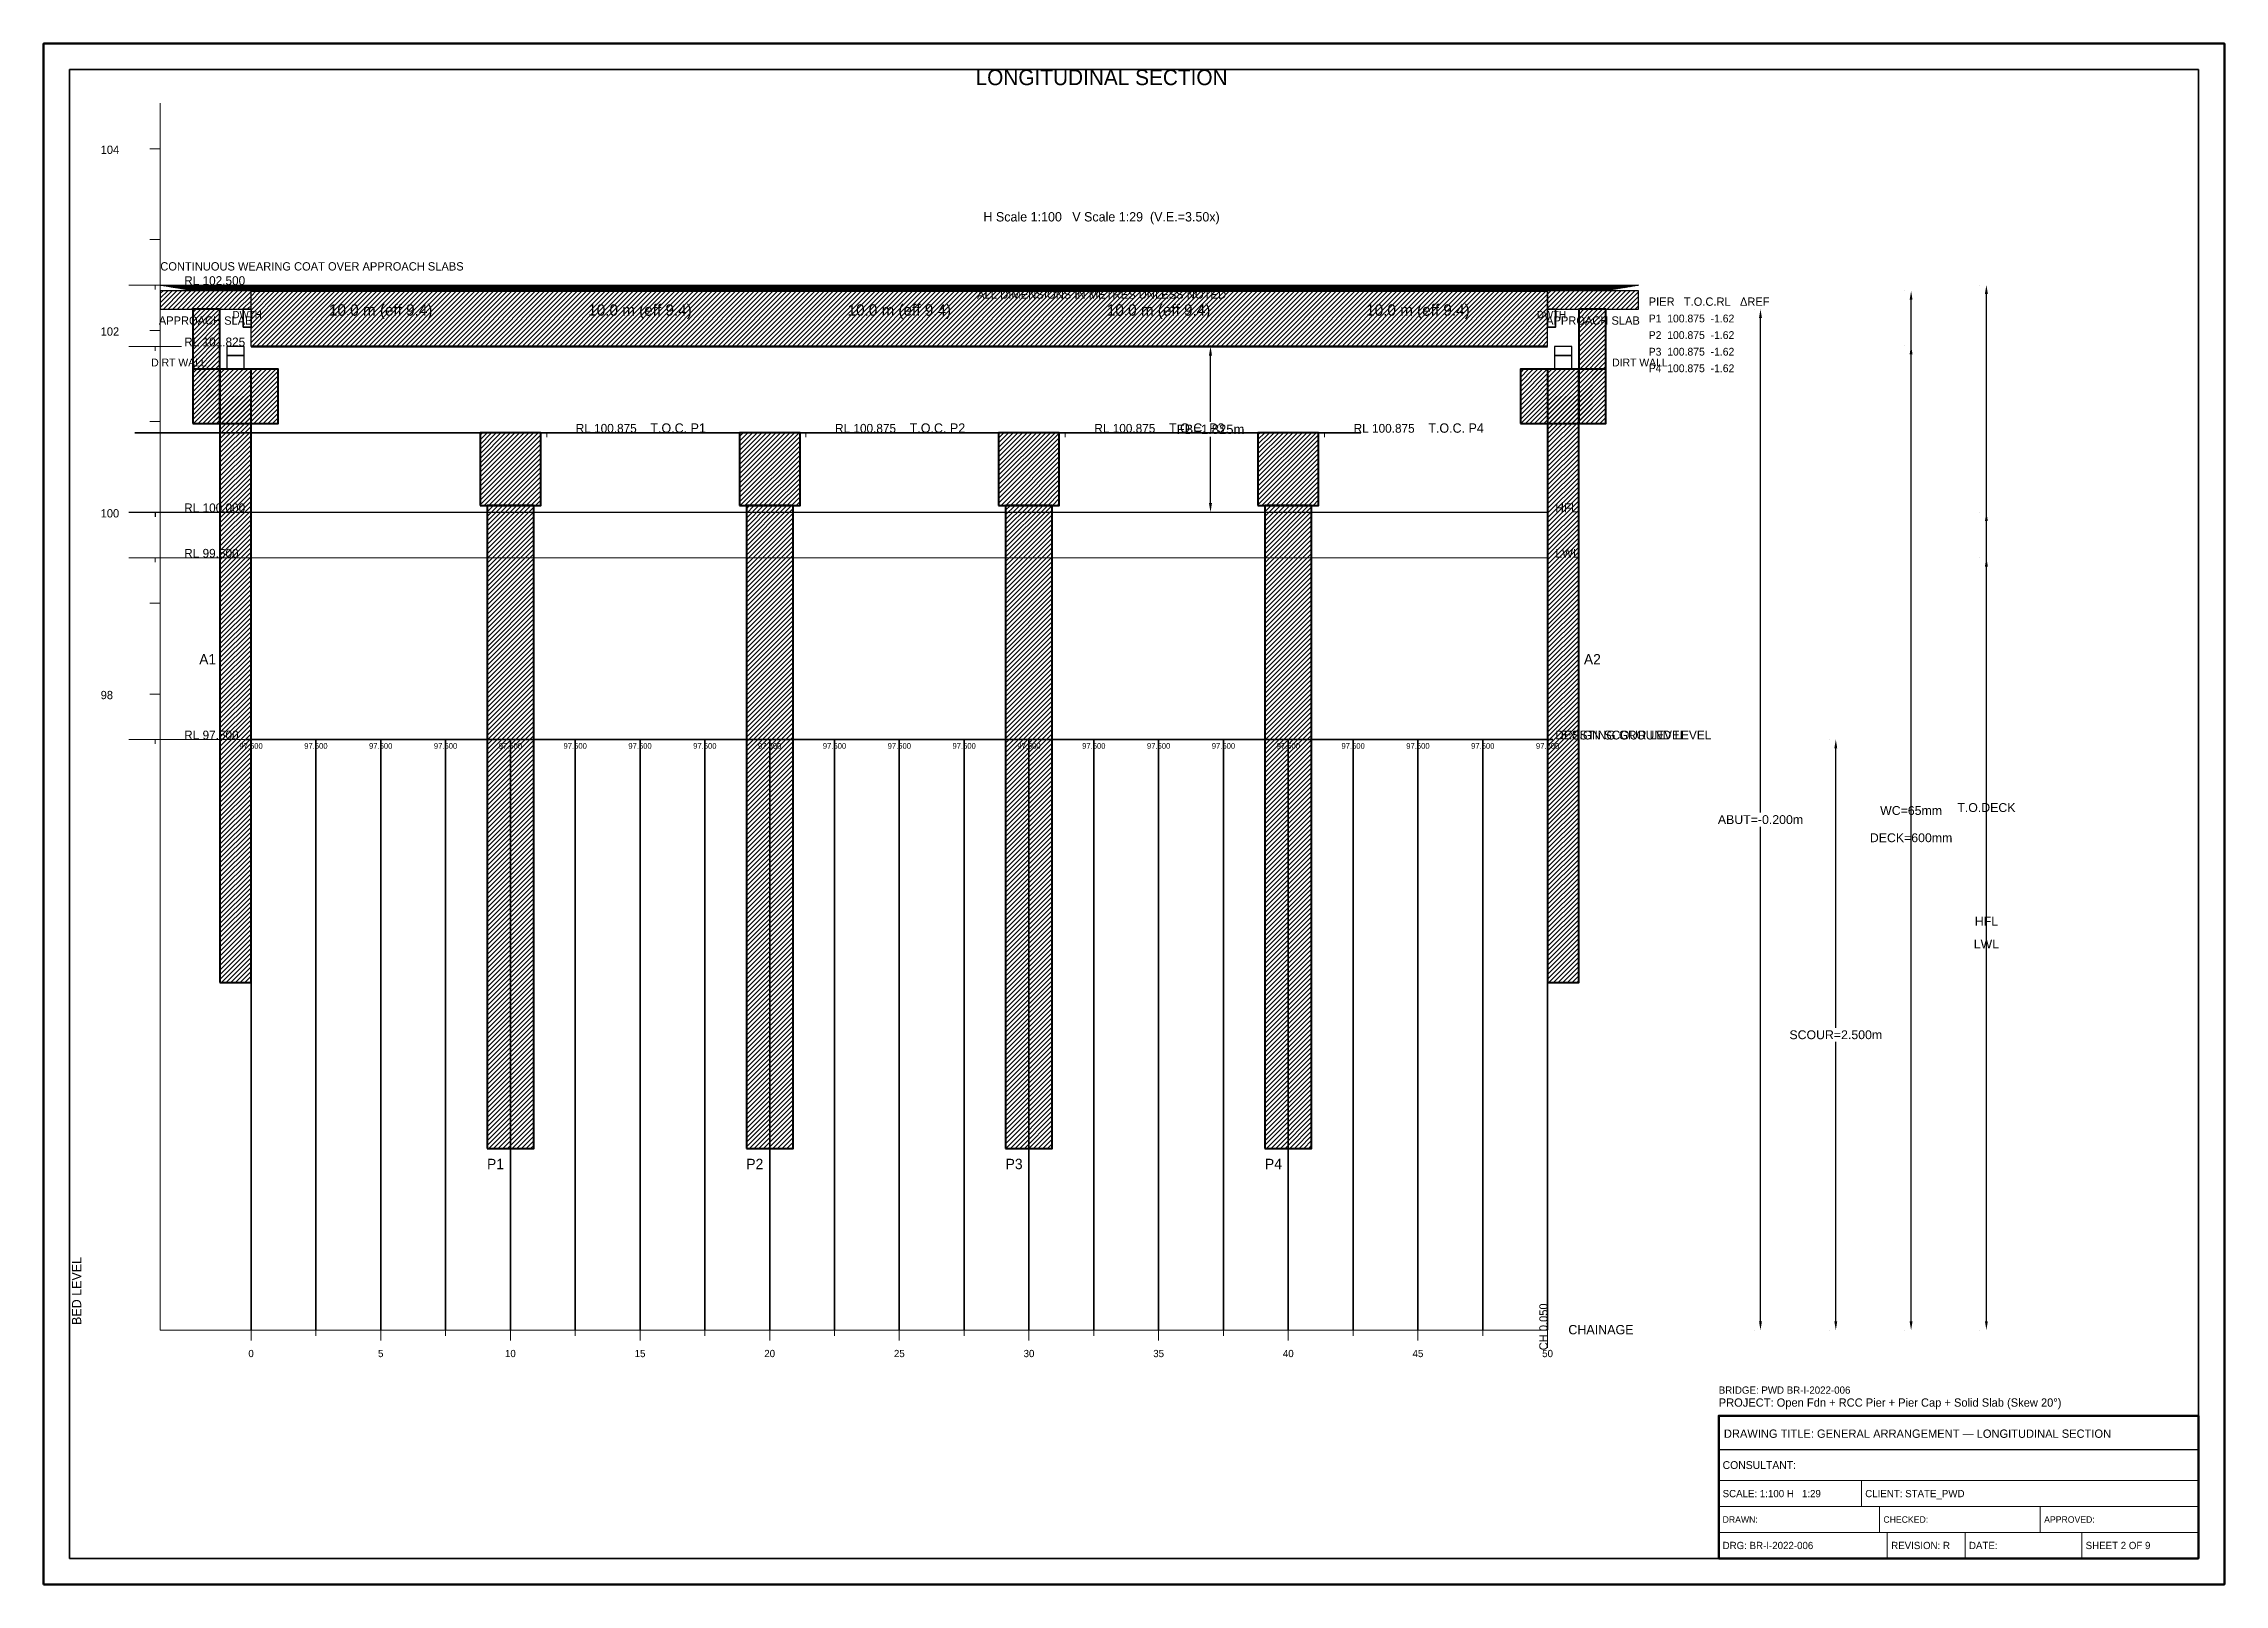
# Model space of a CAD drawing. Header units: metres. Extents: x 0 to 841, y 0 to 594.
import ezdxf
from ezdxf.enums import TextEntityAlignment as Align

# ---------------------------------------------------------------- set-up
doc = ezdxf.new("R2010")
doc.units = ezdxf.units.M
doc.linetypes.add('DASHED', pattern=[0.5, 0.375, -0.125])
doc.linetypes.add('DASHED2', pattern=[0.25, 0.1875, -0.0625])
for name, color, linetype, lineweight in [('ABUT-PROF', 4, 'Continuous', 50), ('BORDER-INNER', 7, 'Continuous', 35), ('BORDER-OUTER', 7, 'Continuous', 70), ('CIVIL-CHAINAGE', 7, 'Continuous', 18), ('CIVIL-GROUND', 3, 'Continuous', 35), ('CIVIL-HFL', 5, 'DASHED', 25), ('CIVIL-LWL', 4, 'DASHED', 18), ('CIVIL-ROAD', 7, 'Continuous', 25), ('CIVIL-SCOUR', 1, 'DASHED2', 18), ('DIM-CHAINAGE', 3, 'Continuous', 18), ('DIM-LEVEL', 3, 'Continuous', 18), ('DIM-LINEAR', 3, 'Continuous', 18), ('STRUC-HATCHING', 8, 'Continuous', 18), ('STRUC-SECTION', 2, 'Continuous', 35), ('SUB-ABUT', 3, 'Continuous', 35), ('SUB-BEARING', 5, 'Continuous', 25), ('SUB-DIRT-WALL', 3, 'Continuous', 35), ('SUB-PIER', 2, 'Continuous', 35), ('SUPER-DECK', 2, 'Continuous', 50), ('SUPER-WEARING', 8, 'Continuous', 25), ('TEXT-GENERAL', 7, 'Continuous', 18), ('TEXT-HEADER', 7, 'Continuous', 25), ('TEXT-LEVEL', 5, 'Continuous', 18), ('TEXT-SPEC', 7, 'Continuous', 13), ('TEXT-TITLE', 7, 'Continuous', 25), ('TITLEBLK-BOX', 7, 'Continuous', 50), ('TITLEBLK-TEXT', 7, 'Continuous', 18)]:
    doc.layers.add(name, color=color, linetype=linetype, lineweight=lineweight)
doc.styles.add('BRIDGE_STD', font='Arial.ttf')
doc.dimstyles.new('pmb100', dxfattribs={"dimtxt": 2.5, "dimasz": 0.9375, "dimexe": 2.5, "dimexo": 2.5, "dimtad": 0, "dimtih": 1, "dimdec": 0, "dimtxsty": 'BRIDGE_STD', "dimcen": 2.5, "dimazin": 3, "dimtfac": 1, "dimtmove": 0, "dimatfit": 3})

msp = doc.modelspace()

# ---------------------------------------------------------------- hatches: boundary and pattern name
at = {"layer": 'STRUC-HATCHING'}
h = msp.add_hatch(dxfattribs=at)
h.set_pattern_fill('ANSI31', scale=0.4)
h.paths.add_polyline_path([(45, 491.64), (80, 491.64), (80, 498.65), (45, 498.65)])
h = msp.add_hatch(dxfattribs=at)
h.set_pattern_fill('ANSI31', scale=0.4)
h.paths.add_polyline_path([(80, 477.28), (580, 477.28), (580, 498.65), (80, 498.65)])
h = msp.add_hatch(dxfattribs=at)
h.set_pattern_fill('ANSI31', scale=0.4)
h.paths.add_polyline_path([(580, 491.64), (615, 491.64), (615, 498.65), (580, 498.65)])
h = msp.add_hatch(dxfattribs=at)
h.set_pattern_fill('ANSI31', scale=0.4)
h.paths.add_polyline_path([(57.49, 447.49), (68, 447.49), (68, 491.64), (57.49, 491.64)])
h = msp.add_hatch(dxfattribs=at)
h.set_pattern_fill('ANSI31', scale=0.4)
h.paths.add_polyline_path([(592, 447.49), (602.51, 447.49), (602.51, 491.64), (592, 491.64)])
h = msp.add_hatch(dxfattribs=at)
h.set_pattern_fill('ANSI31', scale=0.4)
h.paths.add_polyline_path([(57.49, 447.49), (90.51, 447.49), (90.51, 468.52), (57.49, 468.52)])
h = msp.add_hatch(dxfattribs=at)
h.set_pattern_fill('ANSI31', scale=0.4)
h.paths.add_polyline_path([(68, 232.02), (80, 232.02), (80, 468.52), (68, 468.52)])
h = msp.add_hatch(dxfattribs=at)
h.set_pattern_fill('ANSI31', scale=0.4)
h.paths.add_polyline_path([(569.49, 447.49), (602.51, 447.49), (602.51, 468.52), (569.49, 468.52)])
h = msp.add_hatch(dxfattribs=at)
h.set_pattern_fill('ANSI31', scale=0.4)
h.paths.add_polyline_path([(580, 232.02), (592, 232.02), (592, 468.52), (580, 468.52)])
h = msp.add_hatch(dxfattribs=at)
h.set_pattern_fill('ANSI31', scale=0.4)
h.paths.add_polyline_path([(168.3, 415.96), (191.7, 415.96), (191.7, 443.99), (168.3, 443.99)])
h = msp.add_hatch(dxfattribs=at)
h.set_pattern_fill('ANSI31', scale=0.4)
h.paths.add_polyline_path([(268.3, 415.96), (291.7, 415.96), (291.7, 443.99), (268.3, 443.99)])
h = msp.add_hatch(dxfattribs=at)
h.set_pattern_fill('ANSI31', scale=0.4)
h.paths.add_polyline_path([(368.3, 415.96), (391.7, 415.96), (391.7, 443.99), (368.3, 443.99)])
h = msp.add_hatch(dxfattribs=at)
h.set_pattern_fill('ANSI31', scale=0.4)
h.paths.add_polyline_path([(468.3, 415.96), (491.7, 415.96), (491.7, 443.99), (468.3, 443.99)])
h = msp.add_hatch(dxfattribs=at)
h.set_pattern_fill('ANSI31', scale=0.4)
h.paths.add_polyline_path([(171, 168.07), (189, 168.07), (189, 415.96), (171, 415.96)])
h = msp.add_hatch(dxfattribs=at)
h.set_pattern_fill('ANSI31', scale=0.4)
h.paths.add_polyline_path([(271, 168.07), (289, 168.07), (289, 415.96), (271, 415.96)])
h = msp.add_hatch(dxfattribs=at)
h.set_pattern_fill('ANSI31', scale=0.4)
h.paths.add_polyline_path([(371, 168.07), (389, 168.07), (389, 415.96), (371, 415.96)])
h = msp.add_hatch(dxfattribs=at)
h.set_pattern_fill('ANSI31', scale=0.4)
h.paths.add_polyline_path([(471, 168.07), (489, 168.07), (489, 415.96), (471, 415.96)])
at = {"layer": 'SUPER-WEARING'}
h = msp.add_hatch(dxfattribs=at)
h.set_pattern_fill('SOLID')
h.paths.add_polyline_path([(45, 500.93), (615, 500.93), (602, 498.65), (58, 498.65)])

# ---------------------------------------------------------------- linework, layer by layer
at = {"layer": 'ABUT-PROF', "lineweight": 35}
for points in [[(77, 484.63), (80, 484.63), (80, 491.64), (77, 491.64), (77, 484.63)], [(580, 484.63), (583, 484.63), (583, 491.64), (580, 491.64), (580, 484.63)]]:
    msp.add_lwpolyline(points, dxfattribs=at)
at = {"layer": 'BORDER-INNER'}
msp.add_lwpolyline([(10, 10), (831, 10), (831, 584), (10, 584), (10, 10)], dxfattribs=at)
at = {"layer": 'BORDER-OUTER'}
msp.add_lwpolyline([(0, 0), (841, 0), (841, 594), (0, 594), (0, 0)], dxfattribs=at)
at = {"layer": 'CIVIL-CHAINAGE'}
for p, q in [((45, 98), (580, 98)), ((80, 98), (80, 94)), ((105, 98), (105, 95.8)), ((130, 98), (130, 94)), ((155, 98), (155, 95.8)), ((180, 98), (180, 94)), ((205, 98), (205, 95.8)), ((230, 98), (230, 94)), ((255, 98), (255, 95.8)), ((280, 98), (280, 94)), ((305, 98), (305, 95.8)), ((330, 98), (330, 94)), ((355, 98), (355, 95.8)), ((380, 98), (380, 94)), ((405, 98), (405, 95.8)), ((430, 98), (430, 94)), ((455, 98), (455, 95.8)), ((480, 98), (480, 94)), ((505, 98), (505, 95.8)), ((530, 98), (530, 94)), ((555, 98), (555, 95.8)), ((580, 98), (580, 94)), ((580, 96), (580, 91.2))]:
    msp.add_line(p, q, dxfattribs=at)
at = {"layer": 'CIVIL-GROUND', "color": 3}
for p, q in [((78, 325.74), (82, 325.74)), ((103, 325.74), (107, 325.74)), ((128, 325.74), (132, 325.74)), ((153, 325.74), (157, 325.74)), ((178, 325.74), (182, 325.74)), ((203, 325.74), (207, 325.74)), ((228, 325.74), (232, 325.74)), ((253, 325.74), (257, 325.74)), ((278, 325.74), (282, 325.74)), ((303, 325.74), (307, 325.74)), ((328, 325.74), (332, 325.74)), ((353, 325.74), (357, 325.74)), ((378, 325.74), (382, 325.74)), ((403, 325.74), (407, 325.74)), ((428, 325.74), (432, 325.74)), ((453, 325.74), (457, 325.74)), ((478, 325.74), (482, 325.74)), ((503, 325.74), (507, 325.74)), ((528, 325.74), (532, 325.74)), ((553, 325.74), (557, 325.74)), ((578, 325.74), (582, 325.74))]:
    msp.add_line(p, q, dxfattribs=at)
at = {"layer": 'CIVIL-GROUND', "color": 8, "linetype": 'DASHED2'}
for p, q in [((80, 325.74), (80, 98)), ((105, 325.74), (105, 98)), ((130, 325.74), (130, 98)), ((155, 325.74), (155, 98)), ((180, 325.74), (180, 98)), ((205, 325.74), (205, 98)), ((230, 325.74), (230, 98)), ((255, 325.74), (255, 98)), ((280, 325.74), (280, 98)), ((305, 325.74), (305, 98)), ((330, 325.74), (330, 98)), ((355, 325.74), (355, 98)), ((380, 325.74), (380, 98)), ((405, 325.74), (405, 98)), ((430, 325.74), (430, 98)), ((455, 325.74), (455, 98)), ((480, 325.74), (480, 98)), ((505, 325.74), (505, 98)), ((530, 325.74), (530, 98)), ((555, 325.74), (555, 98)), ((580, 325.74), (580, 98))]:
    msp.add_line(p, q, dxfattribs=at)
at = {"layer": 'CIVIL-GROUND', "color": 3}
msp.add_lwpolyline([(80, 325.74), (105, 325.74), (130, 325.74), (155, 325.74), (180, 325.74), (205, 325.74), (230, 325.74), (255, 325.74), (280, 325.74), (305, 325.74), (330, 325.74), (355, 325.74), (380, 325.74), (405, 325.74), (430, 325.74), (455, 325.74), (480, 325.74), (505, 325.74), (530, 325.74), (555, 325.74), (580, 325.74)], dxfattribs=at)
at = {"layer": 'CIVIL-HFL'}
for p, q in [((32.8, 413.33), (53.2, 413.33)), ((43, 413.33), (43, 411.63))]:
    msp.add_line(p, q, dxfattribs=at)
at = {"layer": 'CIVIL-HFL', "color": 5}
msp.add_line((45, 413.33), (580, 413.33), dxfattribs=at)
at = {"layer": 'CIVIL-LWL'}
for p, q in [((32.8, 395.81), (53.2, 395.81)), ((43, 395.81), (43, 394.11))]:
    msp.add_line(p, q, dxfattribs=at)
at = {"layer": 'CIVIL-LWL', "color": 4}
msp.add_line((45, 395.81), (580, 395.81), dxfattribs=at)
at = {"layer": 'CIVIL-ROAD', "lineweight": 25}
for points in [[(45, 491.64), (80, 491.64), (80, 498.65), (45, 498.65), (45, 491.64)], [(580, 491.64), (615, 491.64), (615, 498.65), (580, 498.65), (580, 491.64)]]:
    msp.add_lwpolyline(points, dxfattribs=at)
at = {"layer": 'CIVIL-SCOUR'}
for p, q in [((32.8, 325.74), (53.2, 325.74)), ((43, 325.74), (43, 324.04))]:
    msp.add_line(p, q, dxfattribs=at)
at = {"layer": 'CIVIL-SCOUR', "color": 1}
msp.add_line((45, 325.74), (580, 325.74), dxfattribs=at)
at = {"layer": 'DIM-LEVEL'}
for p, q in [((45, 98), (45, 571)), ((41, 553.48), (45, 553.48)), ((41, 518.44), (45, 518.44)), ((32.8, 500.93), (53.2, 500.93)), ((43, 500.93), (43, 499.23)), ((41, 483.41), (45, 483.41)), ((32.8, 477.28), (53.2, 477.28)), ((43, 477.28), (43, 475.58)), ((41, 448.37), (45, 448.37)), ((183.8, 443.99), (204.2, 443.99)), ((194, 443.99), (194, 442.29)), ((283.8, 443.99), (304.2, 443.99)), ((294, 443.99), (294, 442.29)), ((383.8, 443.99), (404.2, 443.99)), ((394, 443.99), (394, 442.29)), ((483.8, 443.99), (504.2, 443.99)), ((494, 443.99), (494, 442.29)), ((37, 413.33), (45, 413.33)), ((41, 378.3), (45, 378.3)), ((41, 343.26), (45, 343.26))]:
    msp.add_line(p, q, dxfattribs=at)
at = {"layer": 'STRUC-SECTION', "color": 8, "linetype": 'DASHED'}
for p in [(208, 443.99), (308, 443.99), (408, 443.99), (508, 443.99)]:
    msp.add_line(p, (35, 443.99), dxfattribs=at)
at = {"layer": 'SUB-ABUT', "lineweight": 30}
for points in [[(70.7, 468.52), (77.3, 468.52), (77.3, 473.77), (70.7, 473.77), (70.7, 468.52)], [(582.7, 468.52), (589.3, 468.52), (589.3, 473.77), (582.7, 473.77), (582.7, 468.52)]]:
    msp.add_lwpolyline(points, dxfattribs=at)
at = {"layer": 'SUB-ABUT', "lineweight": 40}
for points in [[(57.49, 447.49), (90.51, 447.49), (90.51, 468.52), (57.49, 468.52), (57.49, 447.49)], [(68, 232.02), (80, 232.02), (80, 468.52), (68, 468.52), (68, 232.02)], [(569.49, 447.49), (602.51, 447.49), (602.51, 468.52), (569.49, 468.52), (569.49, 447.49)], [(580, 232.02), (592, 232.02), (592, 468.52), (580, 468.52), (580, 232.02)]]:
    msp.add_lwpolyline(points, dxfattribs=at)
at = {"layer": 'SUB-BEARING', "lineweight": 30}
for points in [[(70.7, 473.77), (77.3, 473.77), (77.3, 477.28), (70.7, 477.28), (70.7, 473.77)], [(582.7, 473.77), (589.3, 473.77), (589.3, 477.28), (582.7, 477.28), (582.7, 473.77)]]:
    msp.add_lwpolyline(points, dxfattribs=at)
at = {"layer": 'SUB-DIRT-WALL', "lineweight": 40}
for points in [[(57.49, 447.49), (68, 447.49), (68, 491.64), (57.49, 491.64), (57.49, 447.49)], [(592, 447.49), (602.51, 447.49), (602.51, 491.64), (592, 491.64), (592, 447.49)]]:
    msp.add_lwpolyline(points, dxfattribs=at)
at = {"layer": 'SUB-PIER', "lineweight": 40}
for points in [[(168.3, 415.96), (191.7, 415.96), (191.7, 443.99), (168.3, 443.99), (168.3, 415.96)], [(268.3, 415.96), (291.7, 415.96), (291.7, 443.99), (268.3, 443.99), (268.3, 415.96)], [(368.3, 415.96), (391.7, 415.96), (391.7, 443.99), (368.3, 443.99), (368.3, 415.96)], [(468.3, 415.96), (491.7, 415.96), (491.7, 443.99), (468.3, 443.99), (468.3, 415.96)], [(171, 168.07), (189, 168.07), (189, 415.96), (171, 415.96), (171, 168.07)], [(271, 168.07), (289, 168.07), (289, 415.96), (271, 415.96), (271, 168.07)], [(371, 168.07), (389, 168.07), (389, 415.96), (371, 415.96), (371, 168.07)], [(471, 168.07), (489, 168.07), (489, 415.96), (471, 415.96), (471, 168.07)]]:
    msp.add_lwpolyline(points, dxfattribs=at)
at = {"layer": 'SUPER-DECK'}
for p, q in [((80, 498.65), (580, 498.65)), ((80, 477.28), (580, 477.28))]:
    msp.add_line(p, q, dxfattribs=at)
at = {"layer": 'SUPER-DECK', "lineweight": 25}
for p, q in [((80, 477.28), (80, 498.65)), ((580, 477.28), (580, 498.65))]:
    msp.add_line(p, q, dxfattribs=at)
at = {"layer": 'SUPER-WEARING', "lineweight": 25}
msp.add_lwpolyline([(45, 500.93), (615, 500.93), (602, 498.65), (58, 498.65), (45, 500.93)], dxfattribs=at)
at = {"layer": 'TITLEBLK-BOX', "lineweight": 50}
msp.add_lwpolyline([(646, 10), (831, 10), (831, 65), (646, 65), (646, 10)], dxfattribs=at)
at = {"layer": 'TITLEBLK-BOX', "lineweight": 30}
msp.add_lwpolyline([(646, 52), (831, 52), (831, 65), (646, 65), (646, 52)], dxfattribs=at)
at = {"layer": 'TITLEBLK-BOX', "lineweight": 18}
for points in [[(646, 40), (831, 40), (831, 52), (646, 52), (646, 40)], [(646, 30), (701, 30), (701, 40), (646, 40), (646, 30)], [(701, 30), (831, 30), (831, 40), (701, 40), (701, 30)], [(646, 20), (708, 20), (708, 30), (646, 30), (646, 20)], [(708, 20), (770, 20), (770, 30), (708, 30), (708, 20)], [(770, 20), (831, 20), (831, 30), (770, 30), (770, 20)], [(646, 10), (711, 10), (711, 20), (646, 20), (646, 10)], [(711, 10), (741, 10), (741, 20), (711, 20), (711, 10)], [(741, 10), (786, 10), (786, 20), (741, 20), (741, 10)], [(786, 10), (831, 10), (831, 20), (786, 20), (786, 10)]]:
    msp.add_lwpolyline(points, dxfattribs=at)

# ---------------------------------------------------------------- texts
at = {"layer": 'CIVIL-GROUND', "color": 3}
msp.add_text('EXISTING GROUND LEVEL', height=3.4, dxfattribs=at).set_placement((585, 325.74))
at = {"layer": 'CIVIL-HFL', "color": 5}
msp.add_text('HFL', height=3.4, dxfattribs=at).set_placement((583, 413.33))
at = {"layer": 'CIVIL-LWL', "color": 4}
msp.add_text('LWL', height=3.4, dxfattribs=at).set_placement((583, 395.81))
at = {"layer": 'CIVIL-SCOUR', "color": 1}
msp.add_text('DESIGN SCOUR LEVEL', height=3.4, dxfattribs=at).set_placement((583, 325.74))
at = {"layer": 'DIM-CHAINAGE'}
msp.add_text('CH 0.050', height=3.2, rotation=90, dxfattribs=at).set_placement((580, 90.24))
at = {"layer": 'TEXT-GENERAL'}
for p in [(130, 489.1), (230, 489.1), (330, 489.1), (430, 489.1), (530, 489.1)]:
    msp.add_text('10.0 m (eff 9.4)', height=4.4, dxfattribs=at).set_placement(p, align=Align.CENTER)
for s, p in [('A1', (60, 354.65)), ('A2', (594, 354.65)), ('P1', (171, 160.07)), ('P2', (271, 160.07)), ('P3', (371, 160.07)), ('P4', (471, 160.07))]:
    msp.add_text(s, height=4, dxfattribs=at).set_placement(p)
at = {"layer": 'TEXT-HEADER'}
msp.add_text('LONGITUDINAL SECTION', height=6, dxfattribs=at).set_placement((408, 578), align=Align.CENTER)
for s, height, p in [('PIER   T.O.C.RL   ΔREF', 3.2, (619, 492.93)), ('T.O.C. P1', 3.6, (234, 443.99)), ('T.O.C. P2', 3.6, (334, 443.99)), ('T.O.C. P3', 3.6, (434, 443.99)), ('T.O.C. P4', 3.6, (534, 443.99))]:
    msp.add_text(s, height=height, dxfattribs=at).set_placement(p)
at = {"layer": 'TEXT-LEVEL'}
for s, height, p in [('104', 3.2, (22, 551.48)), ('RL 102.500', 3.4, (54.22, 500.93)), ('102', 3.2, (22, 481.41)), ('RL 101.825', 3.4, (54.22, 477.28)), ('RL 100.875', 3.4, (205.22, 443.99)), ('RL 100.875', 3.4, (305.22, 443.99)), ('RL 100.875', 3.4, (405.22, 443.99)), ('RL 100.875', 3.4, (505.22, 443.99)), ('100', 3.2, (22, 411.33)), ('RL 100.000', 3.4, (54.22, 413.33)), ('RL 99.500', 3.4, (54.22, 395.81)), ('98', 3.2, (22, 341.26)), ('RL 97.500', 3.4, (54.22, 325.74)), ('CHAINAGE', 3.6, (588, 96.4))]:
    msp.add_text(s, height=height, dxfattribs=at).set_placement(p)
at = {"layer": 'TEXT-LEVEL', "color": 8}
for p in [(80, 322.14), (105, 322.14), (130, 322.14), (155, 322.14), (180, 322.14), (205, 322.14), (230, 322.14), (255, 322.14), (280, 322.14), (305, 322.14), (330, 322.14), (355, 322.14), (380, 322.14), (405, 322.14), (430, 322.14), (455, 322.14), (480, 322.14), (505, 322.14), (530, 322.14), (555, 322.14), (580, 322.14)]:
    msp.add_text('97.500', height=2.2, dxfattribs=at).set_placement(p, align=Align.CENTER)
at = {"layer": 'TEXT-LEVEL'}
msp.add_text('BED LEVEL', height=3.6, rotation=90, dxfattribs=at).set_placement((14.5, 100))
for s, p in [('0', (80, 87.6)), ('5', (130, 87.6)), ('10', (180, 87.6)), ('15', (230, 87.6)), ('20', (280, 87.6)), ('25', (330, 87.6)), ('30', (380, 87.6)), ('35', (430, 87.6)), ('40', (480, 87.6)), ('45', (530, 87.6)), ('50', (580, 87.6))]:
    msp.add_text(s, height=2.8, dxfattribs=at).set_placement(p, align=Align.CENTER)
at = {"layer": 'TEXT-SPEC'}
for s, height, p in [('H Scale 1:100   V Scale 1:29  (V.E.=3.50x)', 3.6, (408, 525.44)), ('APPROACH SLAB', 3.2, (62.5, 485.64)), ('APPROACH SLAB', 3.2, (597.5, 485.64))]:
    msp.add_text(s, height=height, dxfattribs=at).set_placement(p, align=Align.CENTER)
at = {"layer": 'TEXT-SPEC', "color": 8}
for s, height, p in [('CONTINUOUS WEARING COAT OVER APPROACH SLABS', 3.2, (45, 506.53)), ('P1  100.875  -1.62', 3, (619, 486.53)), ('P2  100.875  -1.62', 3, (619, 480.13)), ('P3  100.875  -1.62', 3, (619, 473.73)), ('P4  100.875  -1.62', 3, (619, 467.33))]:
    msp.add_text(s, height=height, dxfattribs=at).set_placement(p)
msp.add_text('ALL DIMENSIONS IN METRES UNLESS NOTED', height=3.24, dxfattribs=at).set_placement((408, 495.66), align=Align.CENTER)
at = {"layer": 'TEXT-SPEC', "color": 4}
for p in [(78.5, 488.14), (581.5, 488.14)]:
    msp.add_text('DWTH', height=2.8, dxfattribs=at).set_placement(p, align=Align.CENTER)
at = {"layer": 'TEXT-SPEC'}
for p in [(41.49, 469.57), (604.91, 469.57)]:
    msp.add_text('DIRT WALL', height=3, dxfattribs=at).set_placement(p)
at = {"layer": 'TEXT-TITLE'}
for s, p in [('PROJECT: Open Fdn + RCC Pier + Pier Cap + Solid Slab (Skew 20°)', (646, 68.5)), ('DRAWING TITLE: GENERAL ARRANGEMENT — LONGITUDINAL SECTION', (648, 56.5))]:
    msp.add_text(s, height=3.2, dxfattribs=at).set_placement(p)
at = {"layer": 'TITLEBLK-TEXT'}
for s, height, p in [('BRIDGE: PWD BR-I-2022-006', 2.8, (646, 73.5)), ('CONSULTANT: ', 3, (647.5, 44.5)), ('SCALE: 1:100 H   1:29', 2.8, (647.5, 33.6)), ('CLIENT: STATE_PWD', 2.8, (702.5, 33.6)), ('DRAWN: ', 2.5, (647.5, 23.75)), ('CHECKED: ', 2.5, (709.5, 23.75)), ('APPROVED: ', 2.5, (771.5, 23.75)), ('DRG: BR-I-2022-006', 2.8, (647.5, 13.6)), ('REVISION: R', 2.8, (712.5, 13.6)), ('DATE: ', 2.8, (742.5, 13.6)), ('SHEET 2 OF 9', 2.8, (787.5, 13.6))]:
    msp.add_text(s, height=height, dxfattribs=at).set_placement(p)

# ---------------------------------------------------------------- dimensions: what is measured, and where the dimension line sits
at = {"layer": 'DIM-LINEAR'}
for base, p1, p2, text, override in [((720.18, 98), (720.18, 98), (720.18, 498.65), 'WC=65mm', {"dimtxt": 3.4, "dimasz": 3.4, "dimgap": 1.36, "dimclrt": 3}), ((749.22, 98), (749.22, 98), (749.22, 500.93), 'T.O.DECK', {"dimtxt": 3.4, "dimasz": 3.4, "dimgap": 1.36, "dimclrt": 3}), ((662.1, 98), (662.1, 98), (662.1, 491.64), 'ABUT=-0.200m', {"dimtxt": 3.4, "dimasz": 3.4, "dimgap": 1.36, "dimclrt": 3}), ((450, 413.33), (430, 413.33), (430, 477.28), 'FB=1.825m', {"dimtxt": 3.6, "dimasz": 3.6, "dimgap": 1.44, "dimclrt": 3}), ((720.18, 98), (720.18, 98), (720.18, 477.63), 'DECK=600mm', {"dimtxt": 3.4, "dimasz": 3.4, "dimgap": 1.36, "dimclrt": 3}), ((749.22, 98), (749.22, 98), (749.22, 413.33), 'HFL', {"dimtxt": 3.4, "dimasz": 3.4, "dimgap": 1.36, "dimclrt": 3}), ((749.22, 98), (749.22, 98), (749.22, 395.81), 'LWL', {"dimtxt": 3.4, "dimasz": 3.4, "dimgap": 1.36, "dimclrt": 3}), ((691.14, 98), (691.14, 98), (691.14, 325.74), 'SCOUR=2.500m', {"dimtxt": 3.4, "dimasz": 3.4, "dimgap": 1.36, "dimclrt": 3})]:
    msp.add_linear_dim(base=base, p1=p1, p2=p2, angle=90, text=text, dimstyle='pmb100', override=override, dxfattribs=at).render()

doc.saveas('drawing.dxf')
